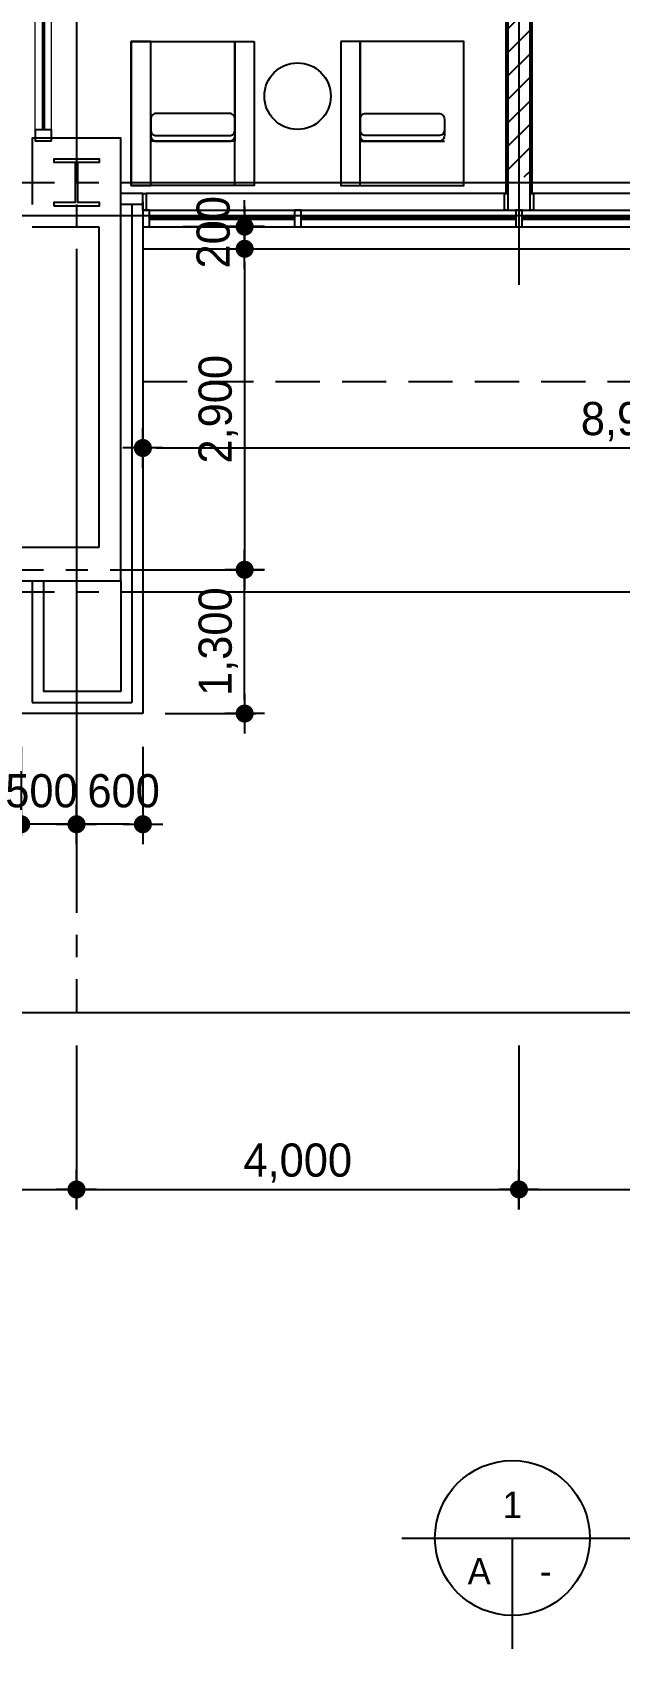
# Model space of a CAD drawing. Extents: x 14495256 to 14574135, y -1804798 to -1750552.
# Drawn here: x 14552856 to 14558166, y -1804798 to -1790193 of the extents above; entities that cross this region are included whole.
import ezdxf
from ezdxf.enums import TextEntityAlignment as Align

# ---------------------------------------------------------------- set-up
doc = ezdxf.new("R2010")
doc.units = 0
doc.header["$LTSCALE"] = 100
doc.header["$MEASUREMENT"] = 0
doc.header["$PDSIZE"] = -10
doc.linetypes.add('CEN', pattern=[66, 60, -2, 2, -2])
doc.linetypes.add('HIDD', pattern=[6, 4, -2])
doc.layers.get('0').update_dxf_attribs({"linetype": 'CONTINUOUS'})
doc.layers.get('Defpoints').update_dxf_attribs({"linetype": 'CONTINUOUS'})
for name, color, linetype in [('CEN', 1, 'CEN'), ('COL', 2, 'CONTINUOUS'), ('col2', 3, 'CONTINUOUS'), ('DIM', 7, 'CONTINUOUS'), ('ETC', 6, 'CONTINUOUS'), ('FIN', 5, 'CONTINUOUS'), ('FURNITURE', 8, 'CONTINUOUS'), ('HAT', 5, 'CONTINUOUS'), ('SYM', 7, 'CONTINUOUS'), ('WALL-1', 7, 'CONTINUOUS'), ('WALLBR', 3, 'CONTINUOUS'), ('WID', 4, 'CONTINUOUS'), ('WINE', 8, 'CONTINUOUS')]:
    doc.layers.add(name, color=color, linetype=linetype)
doc.styles.add('HY울를도M', font='HYWULM.TTF')
doc.styles.add('굴림', font='H2HDRM.TTF')
doc.dimstyles.new('DIM50', dxfattribs={"dimscale": 50, "dimtxt": 3, "dimasz": 1.2, "dimexe": 1, "dimexo": 1, "dimgap": 0.6, "dimtad": 1, "dimdec": 4, "dimzin": 0, "dimdsep": 46, "dimlunit": 6, "dimtxsty": '굴림', "dimblk": 'DOTT', "dimcen": 0.09, "dimadec": 0, "dimazin": 0, "dimtfac": 1, "dimtdec": 4, "dimtofl": 0, "dimtmove": 2, "dimatfit": 2, "dimldrblk": 'DOTT', "dimfxl": 1, "dimtolj": 1, "dimtzin": 0, "dimarcsym": 0})

# ---------------------------------------------------------------- blocks, each defined once
blk = doc.blocks.new('DOTT')
for p, q in [((0, 1.5), (0, -1.5)), ((-1.5, 0), (1.5, 0))]:
    blk.add_line(p, q)
at = {"color": 6, "const_width": 0.68}
blk.add_lwpolyline([(-0.34, 0, 1), (0.34, 0, 1)], format="xyb", close=True, dxfattribs=at)
blk = doc.blocks.new('*D35')
at = {"layer": 'Defpoints', "color": 0, "lineweight": -3}
for p in [(14547456, -1799049), (14553256, -1799049), (14553256, -1800649)]:
    blk.add_point(p, dxfattribs=at)
at = {"layer": 'DIM', "color": 7, "lineweight": -2}
for p, q in [((14547456, -1799349), (14547456, -1800749)), ((14553256, -1799349), (14553256, -1800749)), ((14547576, -1800649), (14553136, -1800649))]:
    blk.add_line(p, q, dxfattribs=at)
at = {"layer": 'DIM', "color": 7, "lineweight": -2, "xscale": 120, "yscale": 120, "zscale": 120, "rotation": 180}
blk.add_blockref('DOTT', (14547456, -1800649), dxfattribs=at)
at = {"layer": 'DIM', "color": 7, "lineweight": -2, "xscale": 120, "yscale": 120, "zscale": 120}
blk.add_blockref('DOTT', (14553256, -1800649), dxfattribs=at)
at = {"layer": 'DIM', "color": 3, "insert": (14550356, -1800411), "char_height": 300, "attachment_point": 5, "style": '굴림'}
blk.add_mtext('\\A1;5,800', dxfattribs=at)
blk = doc.blocks.new('*D41')
at = {"layer": 'Defpoints', "color": 0, "lineweight": -3}
for p in [(14553256, -1799049), (14557256, -1799049), (14557256, -1800649)]:
    blk.add_point(p, dxfattribs=at)
at = {"layer": 'DIM', "color": 7, "lineweight": -2}
for p, q in [((14553256, -1799349), (14553256, -1800749)), ((14557256, -1799349), (14557256, -1800749)), ((14553376, -1800649), (14557136, -1800649))]:
    blk.add_line(p, q, dxfattribs=at)
at = {"layer": 'DIM', "color": 7, "lineweight": -2, "xscale": 120, "yscale": 120, "zscale": 120, "rotation": 180}
blk.add_blockref('DOTT', (14553256, -1800649), dxfattribs=at)
at = {"layer": 'DIM', "color": 7, "lineweight": -2, "xscale": 120, "yscale": 120, "zscale": 120}
blk.add_blockref('DOTT', (14557256, -1800649), dxfattribs=at)
at = {"layer": 'DIM', "color": 3, "insert": (14555256, -1800411), "char_height": 300, "attachment_point": 5, "style": '굴림'}
blk.add_mtext('\\A1;4,000', dxfattribs=at)
blk = doc.blocks.new('*D42')
at = {"layer": 'Defpoints', "color": 0, "lineweight": -3}
for p in [(14557256, -1799049), (14563256, -1799049), (14563256, -1800649)]:
    blk.add_point(p, dxfattribs=at)
at = {"layer": 'DIM', "color": 7, "lineweight": -2}
for p, q in [((14557256, -1799349), (14557256, -1800749)), ((14563256, -1799349), (14563256, -1800749)), ((14557376, -1800649), (14563136, -1800649))]:
    blk.add_line(p, q, dxfattribs=at)
at = {"layer": 'DIM', "color": 7, "lineweight": -2, "xscale": 120, "yscale": 120, "zscale": 120, "rotation": 180}
blk.add_blockref('DOTT', (14557256, -1800649), dxfattribs=at)
at = {"layer": 'DIM', "color": 7, "lineweight": -2, "xscale": 120, "yscale": 120, "zscale": 120}
blk.add_blockref('DOTT', (14563256, -1800649), dxfattribs=at)
at = {"layer": 'DIM', "color": 3, "insert": (14560256, -1800410), "char_height": 300, "attachment_point": 5, "style": '굴림'}
blk.add_mtext('\\A1;6,000', dxfattribs=at)
blk = doc.blocks.new('*D50')
at = {"layer": 'Defpoints', "color": 0, "lineweight": -3}
for p in [(14553856, -1792149), (14553756, -1795049), (14554776, -1795049)]:
    blk.add_point(p, dxfattribs=at)
at = {"layer": 'DIM', "color": 7, "lineweight": -2}
for p, q in [((14554156, -1792149), (14554876, -1792149)), ((14554776, -1792269), (14554776, -1794929)), ((14554056, -1795049), (14554876, -1795049))]:
    blk.add_line(p, q, dxfattribs=at)
at = {"layer": 'DIM', "color": 7, "lineweight": -2, "xscale": 120, "yscale": 120, "zscale": 120}
for p, rotation in [((14554776, -1792149), 90), ((14554776, -1795049), 270)]:
    blk.add_blockref('DOTT', p, dxfattribs=dict(at, rotation=rotation))
at = {"layer": 'DIM', "color": 3, "insert": (14554537, -1793599), "char_height": 300, "attachment_point": 5, "rotation": 90, "style": '굴림'}
blk.add_mtext('\\A1;2,900', dxfattribs=at)
blk = doc.blocks.new('*D51')
at = {"layer": 'Defpoints', "color": 0, "lineweight": -3}
for p in [(14553756, -1795049), (14554776, -1795049), (14553756, -1796349)]:
    blk.add_point(p, dxfattribs=at)
at = {"layer": 'DIM', "color": 7, "lineweight": -2}
for p, q in [((14554056, -1795049), (14554876, -1795049)), ((14554776, -1796229), (14554776, -1795169)), ((14554056, -1796349), (14554876, -1796349))]:
    blk.add_line(p, q, dxfattribs=at)
at = {"layer": 'DIM', "color": 7, "lineweight": -2, "xscale": 120, "yscale": 120, "zscale": 120}
for p, rotation in [((14554776, -1795049), 90), ((14554776, -1796349), 270)]:
    blk.add_blockref('DOTT', p, dxfattribs=dict(at, rotation=rotation))
at = {"layer": 'DIM', "color": 3, "insert": (14554537, -1795699), "char_height": 300, "attachment_point": 5, "rotation": 90, "style": '굴림'}
blk.add_mtext('\\A1;1,300', dxfattribs=at)
blk = doc.blocks.new('*D60')
at = {"layer": 'Defpoints', "color": 0, "lineweight": -3}
for p in [(14547456, -1799049), (14553256, -1799049), (14553256, -1800649)]:
    blk.add_point(p, dxfattribs=at)
at = {"layer": 'DIM', "color": 7, "lineweight": -2}
for p, q in [((14547456, -1799349), (14547456, -1800749)), ((14553256, -1799349), (14553256, -1800749)), ((14547576, -1800649), (14553136, -1800649))]:
    blk.add_line(p, q, dxfattribs=at)
at = {"layer": 'DIM', "color": 7, "lineweight": -2, "xscale": 120, "yscale": 120, "zscale": 120, "rotation": 180}
blk.add_blockref('DOTT', (14547456, -1800649), dxfattribs=at)
at = {"layer": 'DIM', "color": 7, "lineweight": -2, "xscale": 120, "yscale": 120, "zscale": 120}
blk.add_blockref('DOTT', (14553256, -1800649), dxfattribs=at)
at = {"layer": 'DIM', "color": 3, "insert": (14550356, -1800411), "char_height": 300, "attachment_point": 5, "style": '굴림'}
blk.add_mtext('\\A1;5,800', dxfattribs=at)
blk = doc.blocks.new('*D68')
at = {"layer": 'Defpoints', "color": 0, "lineweight": -3}
for p in [(14553256, -1796349), (14553856, -1796349), (14553256, -1797349)]:
    blk.add_point(p, dxfattribs=at)
at = {"layer": 'DIM', "color": 7, "lineweight": -2}
for p, q in [((14553256, -1796649), (14553256, -1797449)), ((14553856, -1796649), (14553856, -1797449)), ((14553736, -1797349), (14553376, -1797349))]:
    blk.add_line(p, q, dxfattribs=at)
at = {"layer": 'DIM', "color": 7, "lineweight": -2, "xscale": 120, "yscale": 120, "zscale": 120, "rotation": 180}
blk.add_blockref('DOTT', (14553256, -1797349), dxfattribs=at)
at = {"layer": 'DIM', "color": 7, "lineweight": -2, "xscale": 120, "yscale": 120, "zscale": 120}
blk.add_blockref('DOTT', (14553856, -1797349), dxfattribs=at)
at = {"layer": 'DIM', "color": 3, "insert": (14553682, -1797048), "char_height": 300, "attachment_point": 5, "style": '굴림'}
blk.add_mtext('\\A1;600', dxfattribs=at)
blk = doc.blocks.new('*D69')
at = {"layer": 'Defpoints', "color": 0, "lineweight": -3}
for p in [(14552756, -1796349), (14553256, -1796349), (14552756, -1797349)]:
    blk.add_point(p, dxfattribs=at)
at = {"layer": 'DIM', "color": 7, "lineweight": -2}
for p, q in [((14552756, -1796649), (14552756, -1797449)), ((14553256, -1796649), (14553256, -1797449)), ((14553136, -1797349), (14552876, -1797349))]:
    blk.add_line(p, q, dxfattribs=at)
at = {"layer": 'DIM', "color": 7, "lineweight": -2, "xscale": 120, "yscale": 120, "zscale": 120, "rotation": 180}
blk.add_blockref('DOTT', (14552756, -1797349), dxfattribs=at)
at = {"layer": 'DIM', "color": 7, "lineweight": -2, "xscale": 120, "yscale": 120, "zscale": 120}
blk.add_blockref('DOTT', (14553256, -1797349), dxfattribs=at)
at = {"layer": 'DIM', "color": 3, "insert": (14552939, -1797048), "char_height": 300, "attachment_point": 5, "style": '굴림'}
blk.add_mtext('\\A1;500', dxfattribs=at)
blk = doc.blocks.new('*D101')
at = {"layer": 'Defpoints', "color": 0, "lineweight": -3}
for p in [(14562756, -1792149), (14553856, -1793349), (14562756, -1793949)]:
    blk.add_point(p, dxfattribs=at)
at = {"layer": 'DIM', "color": 7, "lineweight": -2}
for p, q in [((14562756, -1792449), (14562756, -1794049)), ((14553856, -1793649), (14553856, -1794049)), ((14553976, -1793949), (14562636, -1793949))]:
    blk.add_line(p, q, dxfattribs=at)
at = {"layer": 'DIM', "color": 7, "lineweight": -2, "xscale": 120, "yscale": 120, "zscale": 120, "rotation": 180}
blk.add_blockref('DOTT', (14553856, -1793949), dxfattribs=at)
at = {"layer": 'DIM', "color": 7, "lineweight": -2, "xscale": 120, "yscale": 120, "zscale": 120}
blk.add_blockref('DOTT', (14562756, -1793949), dxfattribs=at)
at = {"layer": 'DIM', "color": 3, "insert": (14558306, -1793711), "char_height": 300, "attachment_point": 5, "style": '굴림'}
blk.add_mtext('\\A1;8,900', dxfattribs=at)
blk = doc.blocks.new('*D153')
at = {"layer": 'Defpoints', "color": 0, "lineweight": -3}
for p in [(14553916, -1791949), (14553856, -1792149), (14554776, -1792149)]:
    blk.add_point(p, dxfattribs=at)
at = {"layer": 'DIM', "color": 7, "lineweight": -2}
for p, q in [((14554776, -1791829), (14554776, -1791709)), ((14554216, -1791949), (14554876, -1791949)), ((14554156, -1792149), (14554876, -1792149)), ((14554776, -1792269), (14554776, -1792389))]:
    blk.add_line(p, q, dxfattribs=at)
at = {"layer": 'DIM', "color": 7, "lineweight": -2, "xscale": 120, "yscale": 120, "zscale": 120}
for p, rotation in [((14554776, -1791949), 270), ((14554776, -1792149), 90)]:
    blk.add_blockref('DOTT', p, dxfattribs=dict(at, rotation=rotation))
at = {"layer": 'DIM', "color": 3, "insert": (14554493, -1792000), "char_height": 300, "attachment_point": 5, "rotation": 90, "style": '굴림'}
blk.add_mtext('\\A1;200', dxfattribs=at)

msp = doc.modelspace()

# ---------------------------------------------------------------- hatches: boundary and pattern name
at = {"layer": 'HAT', "lineweight": -3, "ltscale": 200}
h = msp.add_hatch(dxfattribs=at)
h.set_pattern_fill('_USER,N', color=256, scale=150, angle=45, style=0, pattern_type=0)
h.set_pattern_definition([(45, (1220300.43, 116365.7), (-106.0660172, 106.0660172), [])])
h.paths.add_polyline_path([(14557356.21252, -1789524.19177), (14557156.21252, -1789524.19177), (14557156.21252, -1791499.19177), (14557356.21252, -1791499.19177), (14557356.21252, -1791349.19177)])
h.paths.add_polyline_path([(14557156.21252, -1787724.19177), (14557356.21252, -1787724.19177), (14557356.21252, -1784174.19177), (14557356.21252, -1783974.19177), (14553056.21252, -1783974.19177), (14553056.21252, -1784174.19177), (14557156.21252, -1784174.19177)])

# ---------------------------------------------------------------- linework, layer by layer
at = {"layer": 'CEN', "linetype": 'CEN'}
for p, q in [((14553256.21252, -1759149.19177), (14553256.21252, -1799049.19177)), ((14557256.21252, -1792474.19205), (14557256.21252, -1780168.18987)), ((14500856.21252, -1791549.19177), (14564856.21252, -1791549.19177)), ((14532756.21252, -1791849.19177), (14564856.21252, -1791849.19177)), ((14546958.63475, -1791849.19177), (14554458.63475, -1791849.19177)), ((14546958.63475, -1795049.19177), (14554458.63475, -1795049.19177)), ((14500856.21252, -1795249.19177), (14564856.21252, -1795249.19177))]:
    msp.add_line(p, q, dxfattribs=at)
at = {"layer": 'COL'}
for p, q in [((14553656.21252, -1795149.19177), (14553656.21252, -1791724.19177)), ((14553456.21252, -1791949.19177), (14553456.21252, -1794849.19177)), ((14553456.21252, -1794849.19177), (14552756.21252, -1794849.19177)), ((14552756.21252, -1795149.19177), (14553656.21252, -1795149.19177))]:
    msp.add_line(p, q, dxfattribs=at)
for points in [[(14553656.21252, -1791949.19177), (14553656.21252, -1791149.19177), (14552856.21252, -1791149.19177), (14552856.21252, -1791749.19177)], [(14552856.21252, -1791949.19177), (14553456.21252, -1791949.19177)]]:
    msp.add_lwpolyline(points, dxfattribs=at)
at = {"layer": 'col2'}
msp.add_lwpolyline([(14553052.71252, -1791763.19177), (14553052.71252, -1791728.19177), (14553246.21252, -1791728.19177), (14553246.21252, -1791370.19177), (14553052.71252, -1791370.19177), (14553052.71252, -1791335.19177), (14553459.71252, -1791335.19177), (14553459.71252, -1791370.19177), (14553266.21252, -1791370.19177), (14553266.21252, -1791728.19177), (14553459.71252, -1791728.19177), (14553459.71252, -1791763.19177)], close=True, dxfattribs=at)
at = {"layer": 'Defpoints', "color": 76}
msp.add_lwpolyline([(14500856.21252, -1799049.19177), (14564856.21252, -1799049.19177), (14564856.21252, -1759149.19177), (14500856.21252, -1759149.19177)], close=True, dxfattribs=at)
at = {"layer": 'ETC', "lineweight": 0}
for p, q in [((14552881.20418, -1791174.19177), (14552881.21252, -1789624.19177)), ((14553031.20418, -1791174.19177), (14553031.20418, -1789624.19177))]:
    msp.add_line(p, q, dxfattribs=at)
at = {"layer": 'FIN'}
for points in [[(14557136.21252, -1789524.19177), (14557136.21252, -1791649.19177)], [(14557376.21252, -1791649.19177), (14557376.21252, -1789524.19177)]]:
    msp.add_lwpolyline(points, dxfattribs=at)
at = {"layer": 'FURNITURE'}
for points in [[(14554863.32233, -1790276.47735), (14554863.32233, -1791576.47735), (14553751.32233, -1791576.47735), (14553751.32233, -1790276.47735)], [(14553751.32233, -1790276.47735), (14553751.32233, -1791576.47735), (14553926.32233, -1791576.47735), (14553926.32233, -1790276.47735)], [(14554863.32233, -1790276.47735), (14554863.32233, -1791576.47735), (14554688.32233, -1791576.47735), (14554688.32233, -1790276.47735)], [(14555644.42282, -1790276.47735), (14555644.42282, -1791576.47735), (14556756.42282, -1791576.47735), (14556756.42282, -1790276.47735)], [(14555644.42282, -1790276.47735), (14555644.42282, -1791576.47735), (14555819.42282, -1791576.47735), (14555819.42282, -1790276.47735)]]:
    msp.add_lwpolyline(points, close=True, dxfattribs=at)
for points in [[(14554688.32233, -1790276.47735), (14554688.32233, -1791176.47735), (14553926.32233, -1791176.47735)], [(14555819.42282, -1790276.47735), (14555819.42282, -1791176.47735), (14556581.42282, -1791176.47735)]]:
    msp.add_lwpolyline(points, dxfattribs=at)
at = {"layer": 'FURNITURE', "flags": 128}
for points in [[(14553976.32233, -1790926.47735, 0.4142135624), (14553926.32233, -1790976.47735), (14553926.32233, -1791076.47735, 0.4142135624), (14553976.32233, -1791126.47735), (14554638.32233, -1791126.47735, 0.4142135624), (14554688.32233, -1791076.47735), (14554688.32233, -1790976.47735, 0.4142135624), (14554638.32233, -1790926.47735)], [(14553976.32233, -1790926.47735, 0.4142135624), (14553926.32233, -1790976.47735), (14553926.32233, -1791126.47735, 0.4142135624), (14553976.32233, -1791176.47735), (14554638.32233, -1791176.47735, 0.4142135624), (14554688.32233, -1791126.47735), (14554688.32233, -1790976.47735, 0.4142135624), (14554638.32233, -1790926.47735)], [(14556531.42282, -1790926.47735, -0.4142135624), (14556581.42282, -1790976.47735), (14556581.42282, -1791076.47735, -0.4142135624), (14556531.42282, -1791126.47735), (14555869.42282, -1791126.47735, -0.4142135624), (14555819.42282, -1791076.47735), (14555819.42282, -1790976.47735, -0.4142135624), (14555869.42282, -1790926.47735)], [(14556531.42282, -1790926.47735, -0.4142135624), (14556581.42282, -1790976.47735), (14556581.42282, -1791126.47735, -0.4142135624), (14556531.42282, -1791176.47735), (14555869.42282, -1791176.47735, -0.4142135624), (14555819.42282, -1791126.47735), (14555819.42282, -1790976.47735, -0.4142135624), (14555869.42282, -1790926.47735)]]:
    msp.add_lwpolyline(points, format="xyb", close=True, dxfattribs=at)
at = {"layer": 'FURNITURE'}
msp.add_circle((14555253.87258, -1790769.74882), 300, dxfattribs=at)
at = {"layer": 'SYM'}
for p, q in [((14556196.61479, -1803798.15773), (14564196.61479, -1803798.15773)), ((14557196.61479, -1804798.15773), (14557196.61479, -1803798.15773))]:
    msp.add_line(p, q, dxfattribs=at)
msp.add_circle((14557196.61479, -1803798.15773), 700, dxfattribs=at)
at = {"layer": 'WALL-1', "lineweight": -3, "ltscale": 200}
for p, q in [((14553856.21252, -1791649.19177), (14553656.21252, -1791649.19177)), ((14553856.21252, -1791749.19177), (14553656.21252, -1791749.19177))]:
    msp.add_line(p, q, dxfattribs=at)
at = {"layer": 'WALL-1', "color": 4}
for p, q in [((14553856.21252, -1791724.19177), (14553856.21252, -1796349.19177)), ((14553756.21096, -1791749.19177), (14553756.21355, -1796249.19177)), ((14552856.21252, -1795149.19177), (14552856.21252, -1796249.19177)), ((14552956.21252, -1795149.19177), (14552956.21252, -1796149.19177)), ((14553656.21252, -1795149.19177), (14553656.21351, -1796149.19197)), ((14552856.21252, -1796249.19177), (14553756.21355, -1796249.19177)), ((14553656.21351, -1796149.19197), (14552956.21252, -1796149.19177)), ((14553856.21252, -1796349.19177), (14552756.21252, -1796349.19177))]:
    msp.add_line(p, q, dxfattribs=at)
at = {"layer": 'WALL-1', "color": 6, "linetype": 'HIDD'}
msp.add_lwpolyline([(14553856.21252, -1793349.19177), (14565056.21252, -1793349.19177), (14565056.21252, -1759749.19177), (14531456.21252, -1759749.19177), (14531456.21252, -1763349.19177), (14532756.21252, -1763349.19177)], dxfattribs=at)
at = {"layer": 'WALLBR'}
msp.add_lwpolyline([(14557156.21252, -1791799.19177), (14557356.21252, -1791799.19177), (14557356.21252, -1789524.19177), (14557156.21252, -1789524.19177)], close=True, dxfattribs=at)
at = {"layer": 'WID'}
for points in [[(14552962.20165, -1791074.19177), (14552950.20165, -1791074.19177), (14552950.20441, -1789624.19177), (14552962.20441, -1789624.19177)], [(14553031.20146, -1791174.19177), (14553031.20146, -1791074.19177), (14552881.20146, -1791074.19177), (14552881.20146, -1791174.19177)], [(14553856.21252, -1791649.19177), (14553886.21252, -1791649.19177), (14553886.21252, -1791799.19177), (14553856.21252, -1791799.19177)], [(14553856.21252, -1791649.19177), (14553886.21252, -1791649.19177), (14553886.21252, -1791799.19177), (14553856.21252, -1791799.19177)], [(14557126.21252, -1791649.19177), (14557156.21252, -1791649.19177), (14557156.21252, -1791799.19177), (14557126.21252, -1791799.19177)], [(14557126.21252, -1791649.19177), (14557156.21252, -1791649.19177), (14557156.21252, -1791799.19177), (14557126.21252, -1791799.19177)], [(14557356.21252, -1791649.19177), (14557386.21252, -1791649.19177), (14557386.21252, -1791799.19177), (14557356.21252, -1791799.19177)], [(14557356.21252, -1791649.19177), (14557386.21252, -1791649.19177), (14557386.21252, -1791799.19177), (14557356.21252, -1791799.19177)], [(14553856.21252, -1791949.19177), (14553916.21252, -1791949.19177), (14553916.21252, -1791799.19177), (14553856.21252, -1791799.19177)], [(14555226.21252, -1791880.19177), (14555226.21252, -1791868.19177), (14553916.21252, -1791868.19473), (14553916.21252, -1791880.19473)], [(14555226.21252, -1791949.19177), (14555286.21252, -1791949.19177), (14555286.21252, -1791799.19177), (14555226.21252, -1791799.19177)], [(14557226.21252, -1791880.19177), (14557226.21252, -1791868.19177), (14555286.21252, -1791868.19177), (14555286.21252, -1791880.19177)], [(14557226.21252, -1791949.19177), (14557286.21252, -1791949.19177), (14557286.21252, -1791799.19177), (14557226.21252, -1791799.19177)], [(14559226.21252, -1791880.19177), (14559226.21252, -1791868.19177), (14557286.21252, -1791868.19177), (14557286.21252, -1791880.19177)]]:
    msp.add_lwpolyline(points, close=True, dxfattribs=at)
at = {"layer": 'WINE'}
for p, q in [((14557156.21252, -1791649.19177), (14553886.21252, -1791649.19177)), ((14557156.21252, -1791649.19177), (14553886.21252, -1791649.19177)), ((14562726.21252, -1791649.19177), (14557356.21252, -1791649.19177)), ((14553856.21252, -1791799.19177), (14562756.21252, -1791799.19177)), ((14553856.21252, -1791949.19177), (14562756.21252, -1791949.19177)), ((14553856.21252, -1792149.19177), (14562756.21252, -1792149.19177))]:
    msp.add_line(p, q, dxfattribs=at)

# ---------------------------------------------------------------- texts
at = {"layer": 'SYM', "style": 'HY울를도M'}
for s, p in [('1', (14557196.61479, -1803498.15773)), ('A', (14556896.61479, -1804098.15773)), ('-', (14557496.61479, -1804098.15773))]:
    msp.add_text(s, height=240, dxfattribs=at).set_placement(p, align=Align.MIDDLE_CENTER)

# ---------------------------------------------------------------- dimensions: what is measured, and where the dimension line sits
at = {"layer": 'DIM'}
dim = msp.add_linear_dim(base=(14554775.93526, -1792149.19177), p1=(14553916.21252, -1791949.19177), p2=(14553856.21252, -1792149.19177), angle=90, dimstyle='DIM50', override={"dimscale": 100, "dimexo": 3}, dxfattribs=at)
dim.commit()
dim.dimension.update_dxf_attribs({"geometry": '*D153', "text_midpoint": (14554493.02394, -1791999.95868), "dimtype": 128})
for p1, picture, middle in [((14553856.21252, -1792149.19177), '*D50', (14554536.89703, -1793599.19177)), ((14553756.21252, -1796349.19074), '*D51', (14554536.89703, -1795699.19126))]:
    dim = msp.add_linear_dim(base=(14554775.93526, -1795049.19177), p1=p1, p2=(14553756.21252, -1795049.19177), angle=90, dimstyle='DIM50', override={"dimscale": 100, "dimexo": 3}, dxfattribs=at)
    dim.commit()
    dim.dimension.update_dxf_attribs({"geometry": picture, "text_midpoint": middle})
for base, p1, p2, picture, middle in [((14562756.21252, -1793949.19177), (14553856.21252, -1793349.19177), (14562756.21252, -1792149.19178), '*D101', (14558306.21252, -1793710.52346)), ((14553256.21256, -1800649.19177), (14547456.21255, -1799049.19177), (14553256.21256, -1799049.19111), '*D35', (14550356.21255, -1800410.52346)), ((14553256.21256, -1800649.19177), (14547456.21258, -1799049.1915), (14553256.21256, -1799049.19111), '*D60', (14550356.21257, -1800410.52346)), ((14557256.21256, -1800649.19177), (14553256.21252, -1799049.19124), (14557256.21256, -1799049.19131), '*D41', (14555256.21254, -1800410.52346)), ((14563256.21252, -1800649.19177), (14557256.21252, -1799049.19177), (14563256.21252, -1799049.19111), '*D42', (14560256.21252, -1800410.15355))]:
    dim = msp.add_linear_dim(base=base, p1=p1, p2=p2, dimstyle='DIM50', override={"dimscale": 100, "dimexo": 3}, dxfattribs=at)
    dim.commit()
    dim.dimension.update_dxf_attribs({"geometry": picture, "text_midpoint": middle})
for base, p1, p2, picture, middle in [((14552756.20848, -1797349.19177), (14553256.20848, -1796349.1935), (14552756.20848, -1796349.194), '*D69', (14552939.02394, -1797048.31525)), ((14553256.20848, -1797349.19177), (14553856.20848, -1796349.19289), (14553256.20848, -1796349.194), '*D68', (14553682.02394, -1797048.31525))]:
    dim = msp.add_linear_dim(base=base, p1=p1, p2=p2, dimstyle='DIM50', override={"dimscale": 100, "dimexo": 3}, dxfattribs=at)
    dim.commit()
    dim.dimension.update_dxf_attribs({"geometry": picture, "text_midpoint": middle, "dimtype": 128})

doc.saveas('drawing.dxf')
